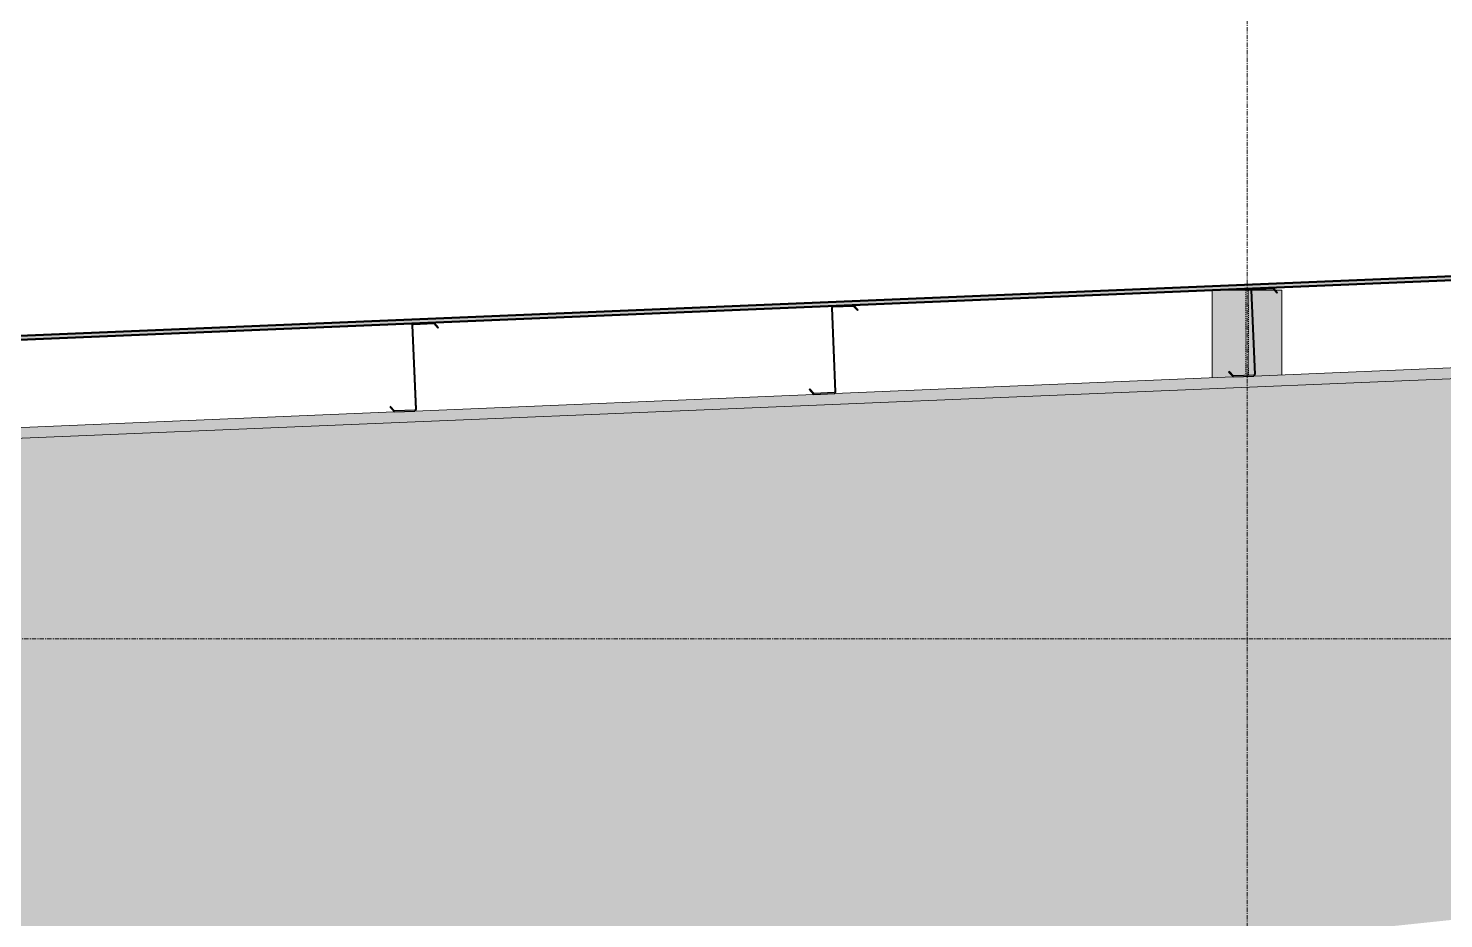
# Model space of a CAD drawing. Header units: inches. Extents: x -26493 to -10162, y -132 to 713.
# Drawn here: x -16810.5 to -16648.6, y 296.8 to 398.6 of the extents above; entities that cross this region are included whole.
import ezdxf

# ---------------------------------------------------------------- set-up
doc = ezdxf.new("R2010")
doc.units = ezdxf.units.IN
doc.header["$MEASUREMENT"] = 0
doc.linetypes.add('Grid Line 1_2_', pattern=[0.875, 0.5, -0.125, 0.125, -0.125])
doc.linetypes.add('Hidden 1_8_', pattern=[0.1875, 0.125, -0.0625])
for name, color, linetype, lineweight in [('A-FLOR-LEVL', 51, 'Continuous', 9), ('A-ROOF', 132, 'Continuous', 13), ('S-BEAM', 12, 'Continuous', 9), ('S-COLS', 52, 'Continuous', 9), ('S-GRID', 1, 'Continuous', 9)]:
    doc.layers.add(name, color=color, linetype=linetype, lineweight=lineweight)

# ---------------------------------------------------------------- blocks, each defined once
blk = doc.blocks.new('Family7 - Family7-706776-Section 1')
at = {"layer": 'S-BEAM'}
blk.add_hatch(color=256, dxfattribs=at).paths.add_polyline_path([(-22358.93, 327.21), (-21137.4, 378.1), (-21135.8, 379.42), (-22360.24, 328.4), (-22359.49, 327.72)], flags=0)
h = blk.add_hatch(color=256, dxfattribs=at)
h.paths.add_polyline_path([(-21747.06, 281.89), (-21185.68, 341.08), (-21185.84, 343.3), (-21184.67, 344.39), (-21184.43, 341.21), (-21182.03, 341.46), (-21141.3, 374.9), (-21141.3, 377.94), (-22358.8, 327.2), (-22358.8, 327.08), (-22322.77, 293.93), (-22319.86, 293.87), (-22319.69, 296.14), (-22318.51, 295.18), (-22318.61, 293.84), (-21755.75, 282.07)], flags=0)
h.paths.add_polyline_path([(-21140.05, 375.93), (-21137.4, 378.1), (-21140.05, 377.99), (-21140.05, 376.45)], flags=0)
for p, q in [((-22358.93, 327.21), (-21137.4, 378.1)), ((-21583.7, 360.76), (-21629.29, 358.86)), ((-21631.66, 358.76), (-21677.25, 356.86)), ((-21679.61, 356.76), (-21725.21, 354.86)), ((-21727.57, 354.76), (-21773.17, 352.86))]:
    blk.add_line(p, q, dxfattribs=at)
blk = doc.blocks.new('W-Wide Flange-Column - W10X33-658008-Section 1')
at = {"layer": 'S-COLS', "linetype": 'Hidden 1_8_'}
for p, q in [((-21630.21, 368.67), (-21630.21, 358.93)), ((-21629.9, 358.94), (-21629.9, 368.67))]:
    blk.add_line(p, q, dxfattribs=at)
blk = doc.blocks.new('Girt_Z - 10_D-658012-Section 1')
at = {"layer": 'S-BEAM'}
h = blk.add_hatch(color=256, dxfattribs=at)
h.paths.add_polyline_path([(-21391.86, 368.75), (-21389.37, 368.91), (-21389.5, 368.96), (-21391.82, 368.86), (-21392.29, 369.38), (-21392.37, 369.3)], flags=0)
h.paths.add_polyline_path([(-21389.37, 368.91), (-21389.32, 369.04), (-21389.45, 368.99)], flags=0)
h.paths.add_polyline_path([(-21389.78, 378.79), (-21389.65, 378.74), (-21387.33, 378.84), (-21386.86, 378.32), (-21386.78, 378.4), (-21387.28, 378.95), (-21389.65, 378.85)], flags=0)
h.paths.add_polyline_path([(-21389.83, 378.66), (-21389.7, 378.72), (-21389.78, 378.79)], flags=0)
h.paths.add_polyline_path([(-21389.43, 369.04), (-21389.32, 369.04), (-21389.72, 378.66), (-21389.83, 378.66)], flags=0)
at = {"layer": 'S-BEAM', "lineweight": 30}
for p, q in [((-21389.32, 369.04), (-21389.72, 378.66)), ((-21387.28, 378.95), (-21389.65, 378.85)), ((-21389.65, 378.74), (-21387.33, 378.84)), ((-21387.33, 378.84), (-21386.86, 378.32)), ((-21386.78, 378.4), (-21387.28, 378.95)), ((-21389.83, 378.66), (-21389.43, 369.04)), ((-21386.86, 378.32), (-21386.78, 378.4)), ((-21392.29, 369.38), (-21392.37, 369.3)), ((-21392.37, 369.3), (-21391.86, 368.75)), ((-21391.82, 368.86), (-21392.29, 369.38)), ((-21389.5, 368.96), (-21391.82, 368.86)), ((-21391.86, 368.75), (-21389.5, 368.85))]:
    blk.add_line(p, q, dxfattribs=at)
for centre, radius, start, end in [((-21389.64, 378.66), 0.187, 92.3859, 182.3859), ((-21389.64, 378.66), 0.0782, 94.5087, 182.3859), ((-21389.51, 369.04), 0.0782, 275.4283, 2.3859), ((-21389.51, 369.04), 0.188, 272.3859, 2.3859)]:
    blk.add_arc(centre, radius, start, end, dxfattribs=at)
blk = doc.blocks.new('Girt_Z - 10_D-668005-Section 1')
at = {"layer": 'S-BEAM'}
h = blk.add_hatch(color=256, dxfattribs=at)
h.paths.add_polyline_path([(-21200.03, 376.74), (-21197.53, 376.9), (-21197.67, 376.95), (-21199.98, 376.86), (-21200.45, 377.37), (-21200.54, 377.3)], flags=0)
h.paths.add_polyline_path([(-21197.53, 376.9), (-21197.49, 377.04), (-21197.61, 376.98)], flags=0)
h.paths.add_polyline_path([(-21197.95, 386.78), (-21197.81, 386.74), (-21195.5, 386.83), (-21195.03, 386.32), (-21194.95, 386.39), (-21195.45, 386.94), (-21197.82, 386.84)], flags=0)
h.paths.add_polyline_path([(-21198, 386.65), (-21197.87, 386.71), (-21197.95, 386.78)], flags=0)
h.paths.add_polyline_path([(-21197.59, 377.03), (-21197.49, 377.04), (-21197.89, 386.65), (-21198, 386.65)], flags=0)
at = {"layer": 'S-BEAM', "lineweight": 30}
for p, q in [((-21195.45, 386.94), (-21197.82, 386.84)), ((-21197.81, 386.74), (-21195.5, 386.83)), ((-21195.5, 386.83), (-21195.03, 386.32)), ((-21194.95, 386.39), (-21195.45, 386.94)), ((-21198, 386.65), (-21197.59, 377.03)), ((-21197.49, 377.04), (-21197.89, 386.65)), ((-21195.03, 386.32), (-21194.95, 386.39)), ((-21200.45, 377.37), (-21200.54, 377.3)), ((-21200.54, 377.3), (-21200.03, 376.74)), ((-21199.98, 376.86), (-21200.45, 377.37)), ((-21200.03, 376.74), (-21197.66, 376.84)), ((-21197.67, 376.95), (-21199.98, 376.86))]:
    blk.add_line(p, q, dxfattribs=at)
for centre, radius, start, end in [((-21197.81, 386.66), 0.187, 92.3859, 182.3859), ((-21197.81, 386.66), 0.0782, 94.5087, 182.3859), ((-21197.67, 377.03), 0.0782, 275.4283, 2.3859), ((-21197.67, 377.03), 0.188, 272.3859, 2.3859)]:
    blk.add_arc(centre, radius, start, end, dxfattribs=at)

msp = doc.modelspace()

# ---------------------------------------------------------------- hatches: boundary and pattern name
at = {"layer": 'A-ROOF'}
msp.add_hatch(color=256, dxfattribs=at).paths.add_polyline_path([(-17463.12, 335.84), (-16170.74, 389.68), (-16170.74, 390.16), (-17463.12, 336.31)], flags=0)
at = {"layer": 'S-COLS'}
h = msp.add_hatch(color=256, dxfattribs=at)
h.paths.add_polyline_path([(-16667.14, 0), (-16667.14, 293.39), (-16675.1, 292.55), (-16675.1, 0)], flags=0)
h.paths.add_polyline_path([(-16670.22, 358.92), (-16670.3, 358.99), (-16670.18, 359.05), (-16670.21, 358.97)], flags=0)
h.paths.add_polyline_path([(-16675.1, 358.66), (-16672.72, 358.76), (-16673.22, 359.31), (-16673.14, 359.39), (-16672.67, 358.87), (-16670.22, 358.92), (-16670.22, 358.86), (-16667.14, 358.99), (-16667.14, 368.67), (-16667.88, 368.67), (-16667.63, 368.41), (-16667.72, 368.33), (-16668.02, 368.67), (-16670.58, 368.67), (-16670.17, 359.05), (-16670.28, 359.05), (-16670.68, 368.67), (-16675.1, 368.67), (-16675.1, 358.87)], flags=0)

# ---------------------------------------------------------------- linework, layer by layer
at = {"layer": 'A-FLOR-LEVL', "linetype": 'Grid Line 1_2_'}
msp.add_line((-18203.93, 328.83), (-15467.16, 328.83), dxfattribs=at)
at = {"layer": 'A-ROOF', "lineweight": 50}
for p, q in [((-16170.74, 390.16), (-17463.12, 336.31)), ((-17463.12, 335.84), (-16170.74, 389.68))]:
    msp.add_line(p, q, dxfattribs=at)
at = {"layer": 'S-COLS'}
for p, q in [((-16675.1, 368.67), (-16668.02, 368.67)), ((-16675.1, 368.67), (-16675.1, 358.66)), ((-16667.88, 368.67), (-16667.14, 368.67)), ((-16667.14, 358.99), (-16667.14, 368.67))]:
    msp.add_line(p, q, dxfattribs=at)
at = {"layer": 'S-GRID', "linetype": 'Grid Line 1_2_'}
msp.add_line((-16671.12, -132), (-16671.12, 648.66), dxfattribs=at)

# ---------------------------------------------------------------- block references
at = {"layer": 'S-BEAM'}
for name, p in [('Family7 - Family7-706776-Section 1', (4958.94, 0)), ('Girt_Z - 10_D-658012-Section 1', (4719.14, -9.99)), ('Girt_Z - 10_D-668005-Section 1', (4479.35, -19.98)), ('Girt_Z - 10_D-668005-Section 1', (4431.39, -21.98))]:
    msp.add_blockref(name, p, dxfattribs=at)
at = {"layer": 'S-COLS', "linetype": 'Hidden 1_8_'}
msp.add_blockref('W-Wide Flange-Column - W10X33-658008-Section 1', (4958.94, 0), dxfattribs=at)

doc.saveas('drawing.dxf')
